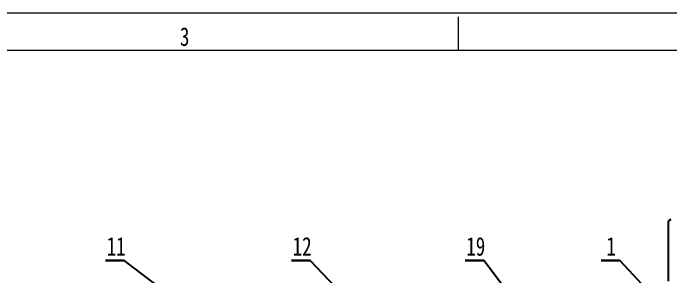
# Model space of a CAD drawing. Header units: millimetres. Extents: x 0 to 297, y 0 to 210.
# Drawn here: x 163 to 251.3, y 174.6 to 210 of the extents above; entities that cross this region are included whole.
import ezdxf

# ---------------------------------------------------------------- set-up
doc = ezdxf.new("R2010")
doc.units = ezdxf.units.MM
doc.header["$LTSCALE"] = 0.5
doc.layers.add('06', color=5, linetype='Continuous')
doc.layers.add('12', color=3, linetype='Continuous')
doc.styles.add('SLDTEXTSTYLE0', font='HYSWLONGFANGSONG.TTF')
doc.styles.get("Standard").update_dxf_attribs({"font": 'HYSWLONGFANGSONG.TTF'})
doc.dimstyles.new('SLDDIMSTYLE0', dxfattribs={"dimtxt": 0, "dimasz": 0.508, "dimexe": 0, "dimexo": 0.0625, "dimgap": 0, "dimtad": 0, "dimtih": 1, "dimtoh": 1, "dimdec": 0, "dimrnd": 1e-09, "dimzin": 0, "dimdsep": 46, "dimtxsty": 'Standard', "dimblk1": 'DOT', "dimblk2": 'DOT', "dimsah": 1, "dimcen": 0.09, "dimadec": 0, "dimazin": 0, "dimtfac": 0.508, "dimtdec": 0, "dimtofl": 0, "dimtmove": 0, "dimatfit": 3, "dimldrblk": 'DOT', "dimfxl": 0, "dimfrac": 2, "dimtolj": 1, "dimtzin": 0, "dimarcsym": 0})

# ---------------------------------------------------------------- blocks, each defined once
blk = doc.blocks.new('SW_NOTE_0')
at = {"layer": '12', "color": 0}
for p, q in [((-2.49, 0), (0, 0)), ((0, 0), (-2.49, 0)), ((-2.49, 0), (0, 0)), ((0, 0), (-2.49, 0)), ((-2.49, 0), (0, 0)), ((0, 0), (-2.49, 0))]:
    blk.add_line(p, q, dxfattribs=at)
at = {"layer": '12', "color": 0, "insert": (-2.342, 3.154), "char_height": 2.5, "attachment_point": 1, "style": 'SLDTEXTSTYLE0'}
blk.add_mtext('11', dxfattribs=at)
blk = doc.blocks.new('_DOT')
at = {"color": 0, "linetype": 'ByBlock', "lineweight": -2}
blk.add_line((-0.5, 0), (-1, 0), dxfattribs=at)
at = {"color": 0, "linetype": 'ByBlock', "const_width": 0.5}
blk.add_lwpolyline([(-0.25, 0, 1), (0.25, 0, 1)], format="xyb", close=True, dxfattribs=at)
blk = doc.blocks.new('SW_NOTE_2')
at = {"layer": '12', "color": 0}
for p, q in [((-2.49, 0), (0, 0)), ((0, 0), (-2.49, 0)), ((-2.49, 0), (0, 0)), ((0, 0), (-2.49, 0)), ((-2.49, 0), (0, 0)), ((0, 0), (-2.49, 0))]:
    blk.add_line(p, q, dxfattribs=at)
at = {"layer": '12', "color": 0, "insert": (-2.342, 3.154), "char_height": 2.5, "attachment_point": 1, "style": 'SLDTEXTSTYLE0'}
blk.add_mtext('12', dxfattribs=at)
blk = doc.blocks.new('SW_NOTE_3')
at = {"layer": '12', "color": 0}
for p, q in [((-2.49, 0), (0, 0)), ((0, 0), (-2.49, 0)), ((-2.49, 0), (0, 0)), ((0, 0), (-2.49, 0)), ((-2.49, 0), (0, 0)), ((0, 0), (-2.49, 0))]:
    blk.add_line(p, q, dxfattribs=at)
at = {"layer": '12', "color": 0, "insert": (-2.34, 3.154), "char_height": 2.5, "attachment_point": 1, "style": 'SLDTEXTSTYLE0'}
blk.add_mtext('19', dxfattribs=at)
blk = doc.blocks.new('SW_NOTE_5')
at = {"layer": '12', "color": 0}
for p, q in [((-2.49, 0), (0, 0)), ((0, 0), (-2.49, 0)), ((-2.49, 0), (0, 0)), ((0, 0), (-2.49, 0)), ((-2.49, 0), (0, 0)), ((0, 0), (-2.49, 0))]:
    blk.add_line(p, q, dxfattribs=at)
at = {"layer": '12', "color": 0, "insert": (-1.793, 3.154), "char_height": 2.5, "attachment_point": 1, "style": 'SLDTEXTSTYLE0'}
blk.add_mtext('1', dxfattribs=at)

msp = doc.modelspace()

# ---------------------------------------------------------------- linework, layer by layer
for p, q in [((251.299, 182.264), (250.946, 182.06)), ((250.946, 182.06), (250.946, 173.979))]:
    msp.add_line(p, q)
at = {"layer": '06', "color": 5, "linetype": 'Continuous', "lineweight": 0, "true_color": 0x0000ff}
for p, q in [((297, 210), (0, 210)), ((222.75, 209.5), (222.75, 205)), ((292, 205), (12.5, 205))]:
    msp.add_line(p, q, dxfattribs=at)

# ---------------------------------------------------------------- block references
at = {"layer": '12'}
for name, p in [('SW_NOTE_0', (177.905, 176.763)), ('SW_NOTE_2', (202.87, 176.763)), ('SW_NOTE_3', (226.176, 176.763)), ('SW_NOTE_5', (244.433, 176.763))]:
    msp.add_blockref(name, p, dxfattribs=at)

# ---------------------------------------------------------------- texts
at = {"layer": '12', "insert": (186.035, 208.098), "char_height": 2.5, "attachment_point": 2, "style": 'SLDTEXTSTYLE0'}
msp.add_mtext('3', dxfattribs=at)

# ---------------------------------------------------------------- leaders
at = {"layer": '12'}
for points in [[(211.065, 151.754), (177.905, 176.763)], [(229.379, 149.167), (202.87, 176.763)], [(238.222, 160.952), (226.176, 176.763)], [(253, 167.631), (244.433, 176.763)]]:
    msp.add_leader(points, dimstyle='SLDDIMSTYLE0', dxfattribs=at)

doc.saveas('drawing.dxf')
